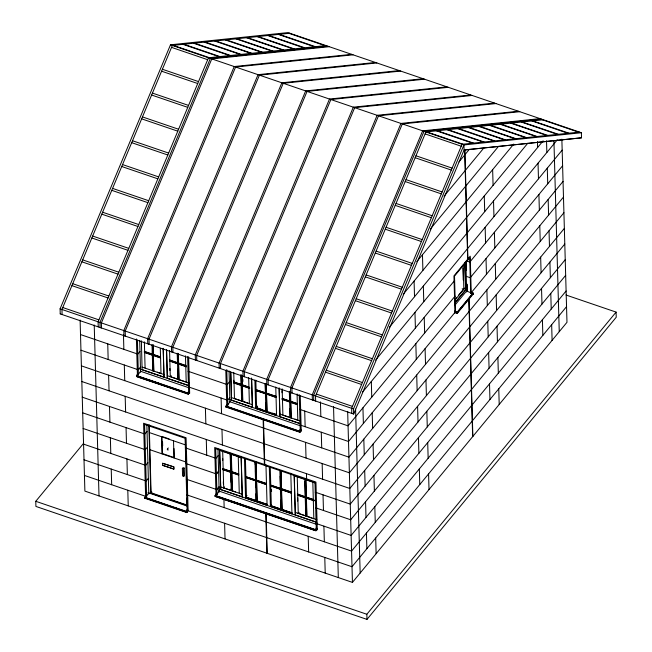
<?xml version="1.0" encoding="UTF-8"?>
<svg xmlns="http://www.w3.org/2000/svg" width="652" height="652" viewBox="0 0 652 652"><rect width="100%" height="100%" fill="white"/><g stroke="black" fill="none" stroke-linecap="round" stroke-linejoin="round"><path stroke-width="0.98" d="M60.229 313.93L60.09 308.828L170.498 44.801L287.94 32.6L581.38 132.731L581.527 137.825L464.077 150.025L463.939 144.931L170.498 44.801M462.072 144.296L351.64 408.315L351.803 413.417M60.229 313.897L353.669 414.053L353.523 408.959L463.939 144.931L581.38 132.731M353.669 414.053L464.077 149.993L581.527 137.792M188.615 391.518L189.422 392.39L188.281 394.199L136.455 376.522L137.58 374.101L138.379 374.37M188.664 391.436L187.466 393.107L187.703 393.669M188.281 394.199L189.406 391.787M187.1 509.872L187.915 510.744L186.774 512.553L144.671 498.193L145.795 495.773L146.594 496.05M148.786 492.945L145.445 497.639L145.469 498.462L145.673 497.786M300.222 429.595L301.028 430.475L299.887 432.284L225.837 407.019L226.961 404.599L227.752 404.868M229.952 401.771L226.603 406.465L226.847 407.027M187.695 509.041L185.95 511.461L186.195 512.024M186.774 512.553L187.898 510.141M316.244 528.096L317.051 528.968L315.91 530.777L215.062 496.368L216.187 493.955L216.977 494.224M219.178 491.127L215.828 495.813L215.853 496.637L315.12 530.508L316.293 528.014M300.279 429.521L299.072 431.192L299.309 431.754M299.887 432.284L301.012 429.872M315.91 530.777L317.035 528.364M139.993 351.461L137.808 354.109L80.506 334.558M140.433 367.117L138.248 369.765L80.946 350.205M136.659 375.845L137.58 374.101M566.042 295.03L616.091 312.104L616.23 317.239L366.986 619.4L35.909 506.433L35.77 501.298L83.676 443.221M152.03 344.647L152.764 370.931L153.758 371.265L153.196 344.778M171.191 375.617L170.294 376.701L169.561 350.434M178.395 353.376L178.958 379.863L177.963 379.529L177.849 369.203M147.042 431.396L144.858 434.036L82.698 412.822M147.474 447.044L145.298 449.693L83.13 428.478M147.914 462.7L145.738 465.341L83.57 444.134M167.311 449.147L167.963 449.913L167.311 449.147L168.297 447.957M148.354 478.356L146.17 480.997L84.01 459.782M229.365 381.958L227.189 384.607L188.045 371.249M162.609 463.279L173.856 466.913L173.782 469.122L162.666 465.332L162.609 463.279L173.856 466.913M162.666 465.332L173.913 468.967M144.671 498.193L144.874 497.517M151.769 491.885L150.759 493.108L187.303 505.577M229.806 397.614L227.621 400.255L188.485 386.905M151.786 492.399L150.775 493.629L148.86 425.161M225.837 407.019L226.04 406.343L226.831 406.612M182.356 468.454L183.008 467.663L184.198 468.071L184.41 475.601L183.758 476.392L182.568 475.984L182.356 468.454L183.546 468.853L184.198 468.071M255.926 389.684L276.024 396.277L275.869 397.337L255.951 390.54L255.926 389.684L275.845 396.481M255.951 390.54L264.663 393.246M276.652 415.536L255.78 408.413L255.755 407.557L257.1 405.927L257.124 406.783M257.206 406.677L255.69 408.519L254.899 380.165M458.967 161.932L464.786 154.883M464.99 154.638L469.391 149.292M218.159 455.658L215.975 458.307L185.372 447.859M275.869 397.337L267.507 394.215M444.045 196.203L465.218 170.539M465.422 170.286L483.923 147.865M216.415 473.955L218.599 471.314L216.415 473.955L185.804 463.515M430.369 228.966L465.658 186.187M465.862 185.942L498.511 146.366M216.855 489.611L219.031 486.962L216.855 489.611L186.244 479.171M215.062 496.368L215.266 495.691M224.598 486.865L223.701 487.957L222.682 451.42M416.734 261.688L466.098 201.843M466.302 201.59L513.752 144.068M245.731 476.653L266.472 483.458L266.318 484.526L245.747 477.508L245.731 476.653L266.293 483.67M403.189 294.288L466.53 217.499M466.742 217.246L527.704 143.342M246.969 495.504L245.625 497.134L267.149 504.477L267.173 505.333L245.649 497.989M389.366 327.231L466.971 233.155M467.174 232.903L543.132 140.824M266.318 484.526L246.855 477.614M256.179 462.113L257.092 501.184L256.097 500.842L256.073 493.662M270.58 485.129L291.322 491.942L291.175 493.002L270.604 485.984L270.58 485.129L291.151 492.146M375.617 360.083L557.248 139.895M362.357 392.341L454.623 280.482M562.163 150.115L469.823 262.063L466.628 260.971M271.379 504.526L270.482 505.61L291.998 512.953M291.175 493.002L271.713 486.099M455.063 296.138L348.062 425.854L299.659 409.334M562.603 165.771L470.255 277.719L466.27 276.358M280.857 470.801L281.941 509.66L280.955 509.326L280.873 500.149M455.21 299.268L456.481 297.719M458.397 295.397L463.507 289.203M454.574 300.548L465.471 287.336M454.648 303.115L465.544 289.912L464.794 263.245M454.794 303.188L467.003 288.388M454.599 305.552L467.06 290.442L466.889 284.353M455.487 311.183L455.047 311.713L457.166 312.626L457.191 313.449L456.783 312.903L473.23 293.155L471.111 292.243L470.679 292.764M455.503 311.795L348.502 441.502L300.091 424.99M471.323 292.609L563.043 181.419M456.237 311.786L454.982 313.302L453.939 275.91L470.214 256.171L471.266 293.571M456.93 312.544L472.993 293.074M456.791 313.31L463.556 305.112M469.261 298.208L470.524 296.668M471.111 292.243L471.127 292.846L472.847 293.433L472.822 294.5L472.423 294.37L473.254 293.979L473.23 293.155M457.191 313.449L473.254 293.979M299.162 512.309L298.266 513.401L297.247 476.865M469.155 311.42L348.942 457.158L263.75 428.087M469.358 311.175L563.475 197.075M563.915 212.731L349.374 472.814L81.818 381.518M470.027 342.732L349.814 488.47L264.622 459.399M470.239 342.479L564.355 228.387M470.467 358.38L350.254 504.118L315.242 492.17M470.671 358.135L564.787 244.035M470.907 374.036L350.686 519.774L315.674 507.827M471.111 373.783L565.227 259.692M471.339 389.692L351.126 535.431L316.114 523.483M471.551 389.44L565.667 275.348M471.779 405.348L351.567 551.079L266.375 522.016M471.983 405.096L566.099 290.996M566.539 306.652L351.998 566.735L186.985 510.426M80.106 320.05L84.882 491.095L352.439 582.391L566.979 322.308L561.861 139.169M366.986 619.4L366.84 614.265L616.091 312.104M289.83 33.244L172.364 45.436L61.956 309.464L62.095 314.566M325.959 45.575L208.493 57.767L98.085 321.795L98.248 326.905M327.85 46.219L210.384 58.411L99.968 322.438L100.115 327.54M329.236 46.691L211.794 58.892L101.378 322.919L101.516 327.932L100.131 327.459M351.664 54.344L234.223 66.545L123.807 330.572L123.945 335.584L125.339 336.065L125.2 331.045L235.608 67.017L353.058 54.817M375.487 62.47L258.037 74.67L147.629 338.698L147.768 343.718L149.153 344.191L149.015 339.17L259.431 75.143L376.872 62.942M399.301 70.595L281.86 82.796L171.443 346.823L171.582 351.844L172.976 352.316L172.837 347.304L283.245 83.277L400.695 71.068M423.115 78.721L305.674 90.93L195.266 354.957L195.404 359.969L196.79 360.442L196.651 355.43L307.059 91.402L424.509 79.202M446.938 86.855L329.488 99.055L219.08 363.082L219.219 368.095L220.612 368.567L220.474 363.555L330.882 99.528L448.323 87.327M470.752 94.98L353.311 107.181L242.903 371.208L243.041 376.22L244.427 376.701L244.288 371.681L354.696 107.653L472.146 95.453M494.575 103.106L377.125 115.306L266.717 379.334L266.855 384.354L268.249 384.827L268.111 379.806L378.519 115.779L495.96 103.578M518.389 111.231L400.947 123.432L290.539 387.459L290.678 392.48L292.063 392.952L291.925 387.94L402.333 123.913L519.783 111.704M540.092 118.64L422.643 130.84L312.235 394.867L312.373 399.88L313.767 400.352M541.502 119.12L424.036 131.313L313.62 395.34L313.783 400.45M543.385 119.764L425.919 131.957L315.511 395.984L315.649 401.086M462.056 144.288L579.514 132.087M288.966 33.333L325.079 45.656M542.521 119.854L578.634 132.177M279.227 34.344L315.34 46.667M532.79 120.865L568.903 133.187M278.371 34.434L314.484 46.757M531.926 120.954L568.039 133.277M268.632 35.444L304.745 47.767M522.187 121.965L558.299 134.288M267.768 35.534L303.881 47.857M521.331 122.054L557.436 134.377M258.037 36.545L294.142 48.867M511.592 123.065L547.704 135.388M257.173 36.634L293.286 48.957M510.728 123.155L546.841 135.477M247.434 37.645L283.547 49.968M500.989 124.165L537.101 136.488M246.57 37.734L282.683 50.057M500.133 124.255L536.246 136.578M236.839 38.753L272.952 51.068M490.394 125.265L526.506 137.588M235.975 38.835L272.088 51.158M489.53 125.355L525.642 137.678M226.236 39.853L262.348 52.176M479.791 126.366L515.903 138.689M225.38 39.943L261.493 52.266M478.935 126.455L515.047 138.778M215.641 40.954L251.753 53.277M469.195 127.466L505.308 139.789M214.777 41.043L250.89 53.366M468.332 127.556L504.444 139.878M205.038 42.054L241.15 54.377M458.601 128.574L494.705 140.897M204.182 42.144L240.295 54.466M457.737 128.664L493.849 140.979M194.443 43.154L230.555 55.477M447.997 129.675L484.11 141.997M193.579 43.244L229.691 55.567M447.133 129.764L483.246 142.087M183.84 44.254L219.952 56.577M437.402 130.775L473.515 143.098M182.984 44.344L219.096 56.667M436.538 130.865L472.651 143.187M173.245 45.355L209.357 57.678M426.799 131.875L462.912 144.198M171.574 47.384L207.686 59.707M425.128 133.896L461.241 146.219M162.421 69.275L198.534 81.598M415.976 155.787L452.089 168.11M161.606 71.207L197.719 83.529M415.169 157.727L451.282 170.05M152.454 93.097L188.567 105.42M406.009 179.618L442.121 191.941M151.647 95.037L187.76 107.36M405.202 181.549L441.314 193.872M142.495 116.928L178.607 129.251M396.049 203.44L432.162 215.763M141.68 118.86L177.792 131.182M395.242 205.38L431.355 217.703M132.527 140.75L168.64 153.073M386.082 227.271L422.194 239.594M131.72 142.69L167.833 155.013M385.275 229.202L421.388 241.525M122.568 164.581L158.68 176.904M376.123 251.093L412.235 263.416M121.753 166.513L157.865 178.835M375.307 253.033L411.42 265.356M462.203 288.755L463.841 289.309L463.173 265.217M472.798 293.677L466.628 290.963M112.6 188.404L148.713 200.726M366.155 274.924L402.268 287.247M111.794 190.343L147.906 202.666M365.348 276.855L401.461 289.178M457.223 312.789L457.622 312.927L457.598 312.104L454.819 310.89M455.063 312.316L456.783 312.903M102.633 212.234L138.746 224.557M356.196 298.746L392.308 311.069M101.826 214.166L137.939 226.488M355.381 300.686L391.493 313.009M92.674 236.057L128.786 248.379M346.228 322.577L382.341 334.9M91.867 237.996L127.979 250.319M345.421 324.509L381.534 336.831M82.706 259.887L118.819 272.21M336.269 346.399L372.382 358.722M81.899 261.819L118.012 274.142M335.454 348.339L371.567 360.662M72.747 283.71L108.86 296.032M326.302 370.23L362.414 382.553M71.94 285.649L108.045 297.972M325.495 372.162L361.607 384.484M62.779 307.54L98.892 319.863M316.334 394.052L352.447 406.375M60.09 308.828L353.523 408.959M144.418 351.371L160.571 356.88M169.618 359.969L185.771 365.479M233.799 381.868L248.958 387.043M282.218 398.388L297.377 403.564M144.247 351.575L160.4 357.092M169.447 360.173L186.545 366.008M233.628 382.08L249.732 387.573M282.039 398.6L297.206 403.767M145.396 352.545L159.642 357.41M169.642 360.825L177.238 363.417M179.145 364.06L185.787 366.334M234.769 383.042L248.982 387.899M282.243 399.244L297.402 404.419M144.271 352.439L160.416 357.948M169.471 361.029L186.57 366.864M233.644 382.936L249.757 388.429M282.063 399.456L297.23 404.623M157.23 372.186L160.082 373.156M171.028 376.889L185.282 381.754M234.264 398.47L248.477 403.319M283.628 415.308L288.363 416.93M294.997 419.187L297.842 420.157M142.12 367.092L163.978 374.55M167.32 375.691L189.178 383.148M231.493 397.59L252.373 404.713M279.912 414.11L300.042 420.98M257.556 408.046L262.3 409.66M272.74 413.221L275.584 414.191M255.755 407.557L276.627 414.68M142.193 369.66L164.051 377.117L163.244 348.282M188.298 385.389L167.385 378.258L166.586 349.423M299.912 423.474L279.985 416.677L279.178 387.842M139.724 368.95L188.664 385.65M229.895 399.717L300.27 423.735M188.917 387.769L140.571 371.273L137.23 375.968L137.254 376.791L188.501 393.938M229.154 401.502L300.507 425.846M189.422 392.39L188.632 392.121L187.637 356.571M300.238 430.206L301.028 430.475M136.561 375.536L188.387 393.221M225.942 406.033L299.993 431.306M136.431 375.699L188.257 393.384M225.812 406.196L299.863 431.461M149.781 380.32L160.205 383.881M187.695 393.254L188.485 393.531M299.301 431.339L300.091 431.608M226.048 406.75L300.107 432.023M81.386 365.862L263.367 427.965M82.258 397.174L264.247 459.269M315.046 482.936L294.264 475.846L295.356 514.95L316.88 522.293M169.194 438.935L161.867 436.441L162.348 453.556L174.255 457.622L174.002 448.56M149.414 432.594L185.714 444.982M222.951 468.609L238.779 474.012M297.516 494.053L313.343 499.448M222.78 468.821L238.599 474.216M297.345 494.265L314.101 499.978M222.976 469.464L238.803 474.868M298.469 495.227L314.297 500.622M222.805 469.676L238.624 475.072M297.369 495.121L314.125 500.834M149.887 449.709L186.195 462.097M223.489 487.818L230.001 490.043M232.797 490.997L235.592 491.95M298.054 513.263L304.574 515.487M307.361 516.441L312.015 518.03M220.726 486.938L242.242 494.281M295.291 512.382L316.807 519.726M267.051 504.314L246.48 497.297L245.397 458.437M291.909 512.79L271.338 505.773L270.254 466.913M270.507 506.465L292.023 513.809M218.322 488.796L316.293 522.228M218.379 490.85L316.513 524.338M317.051 528.968L316.261 528.699L314.973 482.578L215.706 448.706L216.994 494.827M215.168 495.39L316.016 529.799M215.038 495.544L315.886 529.962M232.446 501.559L241.118 504.518M186.684 494.819L265.992 521.885M147.996 492.676L187.417 506.131M84.442 475.438L146.627 496.661L144.589 424.436L185.103 438.266L187.116 510.475M144.777 497.215L186.88 511.575M144.646 497.37L186.749 511.73M156.977 501.649L161.688 503.254M173.937 507.435L176.765 508.397M144.891 497.924L145.681 498.201M146.627 498.519L186.985 512.293M35.77 501.298L366.84 614.265M553.931 140.913L559.253 331.664M546.523 140.759L546.849 152.495M547.289 168.151L547.729 183.807M548.161 199.455L548.601 215.111M549.041 230.767L549.473 246.415M549.913 262.071L550.353 277.728M550.785 293.384L551.225 309.032M551.665 324.688L552.097 340.344M537.435 141.598L537.598 147.531M538.039 163.179L538.471 178.835M538.911 194.492L539.351 210.148M539.783 225.796L540.223 241.452M540.663 257.108L541.095 272.764M541.535 288.412L541.975 304.068M542.407 319.724L542.847 335.373M492.643 169.659L493.083 185.315M493.523 200.963L493.955 216.619M494.395 232.275L494.835 247.931M495.267 263.579L495.707 279.235M496.148 294.891L496.579 310.539M497.02 326.196L497.452 341.852M497.892 357.508L498.332 373.156M498.764 388.812L499.204 404.468M484.265 195.999L484.705 211.655M485.145 227.303L485.577 242.96M486.017 258.616L486.457 274.272M486.889 289.92L487.329 305.576M487.761 321.232L488.201 336.88M488.641 352.536L489.073 368.193M489.513 383.849L489.954 399.497M472.415 293.954L472.423 294.37M470.695 293.367L469.701 257.687L454.501 276.106L455.528 312.65M464.86 149.895L467.932 259.83M469.032 299.333L472.863 436.4M464.648 150.041L467.72 260.083M468.796 298.6L472.651 436.653M466.359 261.876L466.498 266.766M467.044 284.125L467.158 290.246M466.27 262.185L466.498 270.246M465.854 261.395L466.702 292.006M464.941 262.756L465.699 289.961M462.92 268.102L463.254 280.156M422.463 254.736L422.903 270.393M423.344 286.041L423.776 301.697M424.216 317.353L424.656 333.001M425.088 348.657L425.528 364.313M425.968 379.969L426.4 395.617M426.84 411.273L427.28 426.93M427.712 442.586L428.152 458.234M428.584 473.89L429.024 489.546M414.085 281.077L414.525 296.733M414.965 312.381L415.397 328.037M415.837 343.694L416.278 359.35M416.709 374.998L417.15 390.654M417.59 406.31L418.022 421.958M418.462 437.614L418.894 453.27M419.334 468.927L419.774 484.575M371.322 381.477L371.754 397.125M372.194 412.781L372.634 428.437M373.066 444.093L373.506 459.741M373.946 475.398L374.378 491.054M374.818 506.71L375.259 522.358M375.691 538.014L376.131 553.67M362.944 407.818L363.376 423.466M363.816 439.122L364.256 454.778M364.688 470.434L365.128 486.082M365.568 501.738L366 517.395M366.44 533.051L366.88 548.699M355.576 409.106L360.157 573.035M347.663 411.371L352.439 582.391M333.539 406.677L338.315 577.566M320.434 401.885L320.841 416.563M321.281 432.219L321.713 447.867M322.153 463.523L322.593 479.179M323.025 494.827L323.465 510.483M323.905 526.14L324.337 541.796M324.777 557.444L325.218 573.1M317.279 529.897L315.943 482.056L214.695 447.508L216.032 495.349M312.813 482.17L313.832 518.707M304.712 411.053L305.144 426.71M305.584 442.366L306.024 458.022M306.456 473.67L306.627 479.725M308.209 536.286L308.64 551.942M305.91 479.742L306.929 516.286M305.731 479.953L306.758 516.498M304.973 481.437L305.454 498.69M305.625 504.787L305.764 516.164L304.712 478.601M300.262 395.886L301.257 431.396M299.244 394.656L300.262 431.062M297.076 393.947L297.809 420.214M297.63 498.03L297.711 501.078M294.166 475.414L295.274 515.056M290.523 392.634L291.232 417.908M290.319 391.836L291.053 418.119M289.504 391.29L289.814 402.406M289.985 408.47L290.238 417.565M289.333 391.493L290.067 417.777M290.8 473.262L291.941 513.915M282.161 388.861L282.895 415.12M281.998 390.727L282.055 392.748M279.105 388.429L279.895 416.783M281.036 470.597L282.12 509.448M280.205 476.237L280.678 493.173M279.871 470.467L280.955 509.326M275.763 387.027L276.562 415.642M271.509 489.489L271.566 491.518M269.309 466.938L270.417 506.571M266.301 383.8L267.067 411.29M266.122 384.012L266.896 411.502M265.307 383.466L265.674 396.693M265.845 402.806L265.902 411.159L265.136 383.669M265.951 464.778L267.084 505.439M263.506 419.464L264.793 465.455M266.13 513.393L267.247 553.32M263.131 419.342L264.419 465.324M265.755 513.263L266.872 553.189M255.845 380.23L256.611 407.72M256.008 462.325L257.092 501.184M255.185 461.779L255.266 464.762M255.437 470.744L255.91 487.68M255.013 461.983L256.097 500.842M251.639 378.445L252.446 407.28L231.566 400.157L230.792 372.333M251.533 378.013L252.357 407.386M248.656 377.426L249.39 403.694M242.829 379.423L242.886 381.444M244.459 458.454L245.559 498.095M242.104 376.114L242.813 401.387M241.908 375.316L242.642 401.591M241.085 374.761L241.566 391.95M241.737 398.013L241.647 401.257L240.914 374.973M241.093 456.302L242.226 496.954M238.249 456.734L239.268 493.262M233.742 372.333L234.475 398.6M233.75 380.271L233.823 382.724M230.686 371.909L231.484 400.263M229.056 370.874L229.92 401.697M231.338 454.297L232.365 490.85M231.167 454.509L232.185 491.054M230.352 453.963L230.49 459.032M230.629 464.11L231.142 482.382M231.313 488.478L231.199 490.72L230.148 453.156M226.766 369.545L227.768 405.479M226.961 404.599L226.977 405.21M225.812 370.483L226.774 404.982M221.101 398.03L221.533 413.686M221.973 429.342L222.413 444.99M223.921 498.984L224.158 507.606M224.598 523.263L225.038 538.919M222.666 458.38L222.723 460.41M223.318 481.73L223.375 483.76M219.602 449.97L220.71 489.611M217.972 448.943L219.202 492.154M216.187 493.955L216.203 494.558M205.404 408.185L205.845 423.833M206.276 439.489L206.717 455.145M188.624 356.791L189.65 393.319M185.47 355.862L186.203 382.129M188.11 510.818L186.073 437.745L143.579 423.246L145.616 496.311M185.91 452.032L186.138 460.084M186.586 476.123L186.806 484.134M187.197 498.161L187.393 505.178L151.093 492.79L149.202 424.982M185.404 437.631L185.486 440.646M185.796 451.722L186.13 463.808M186.472 475.887L186.806 487.973M187.091 498.038L187.311 506.091M183.546 468.853L183.758 476.392M178.216 353.58L178.958 379.863M177.425 354.044L177.686 363.14M177.23 353.245L177.963 379.529M173.513 440.817L173.994 457.94M173.725 467.068L173.782 469.122M169.854 368.478L169.911 370.499M166.513 350.01L167.303 378.364M163.171 348.869L163.97 377.223M160.302 348.274L161.003 373.531M162.56 441.852L162.666 445.878M161.606 436.75L162.087 453.873M153.024 344.989L153.758 371.265M152.397 351.51L152.935 370.719M146.855 424.672L148.786 494.012M144.361 341.835L145.094 368.103M145.795 495.773L145.812 496.384M141.386 340.825L142.103 369.765M139.683 340.377L140.571 372.194M137.417 340.042L138.387 374.843M136.407 338.967L137.425 375.495M123.456 334.672L123.864 349.35M124.304 365.006L124.736 380.654M125.176 396.31L125.616 411.966M126.048 427.622L126.488 443.27M126.928 458.926L127.36 474.583M127.8 490.231L128.24 505.887M107.735 343.84L108.167 359.496M108.607 375.153L109.047 390.809M109.479 406.457L109.919 422.113M110.359 437.769L110.791 453.425M111.231 469.073L111.671 484.729M94.23 325.006L99.006 495.911M241.224 457.745L219.7 450.402L220.792 489.505L242.316 496.848L241.224 457.745"/></g></svg>
